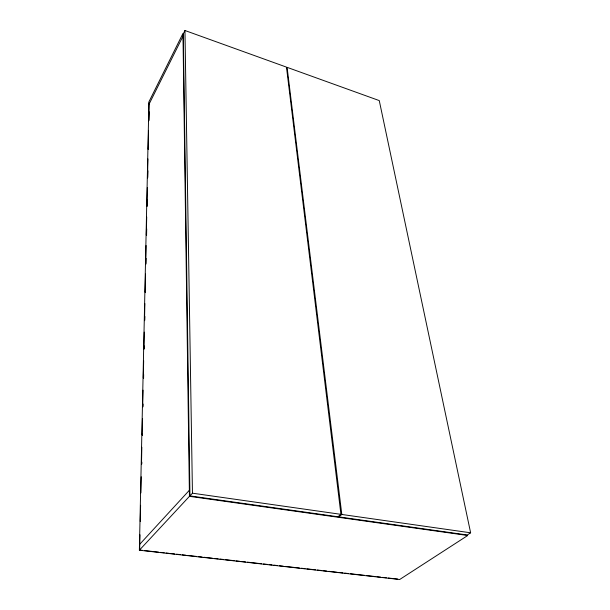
<?xml version="1.0" encoding="UTF-8"?>
<svg xmlns="http://www.w3.org/2000/svg" width="610" height="610" viewBox="0 0 610 610"><rect width="100%" height="100%" fill="white"/><g stroke="black" fill="none" stroke-linecap="round" stroke-linejoin="round"><path stroke-width="0.91" d="M139.37 550.22L148.924 101.84L182.962 33.466L189.443 496.334L139.37 550.22L399.68 579.5L467.74 535.488L189.443 496.334M142.496 550.342L139.667 550.022L139.987 534.802M140.269 521.474L140.605 505.301M140.872 492.926L141.215 476.745M141.474 464.378L141.833 447.252M142.092 434.877L142.435 418.696M142.702 406.329L143.037 390.148M143.304 377.781L143.663 360.647M143.907 349.233L144.265 332.099M144.509 320.685L144.867 303.551M145.111 292.129L145.493 274.05M145.714 263.581L146.095 245.502M146.316 235.033L146.697 216.954M146.918 206.485L147.323 187.453M147.521 177.937L147.925 158.905M148.123 149.389L148.527 130.357M148.726 120.841L149.107 102.754M141.794 463.989L141.833 462.09M142.389 435.433L142.427 433.535M142.984 406.878L143.045 404.026M143.579 378.322L143.663 374.517M144.196 348.813L144.257 345.962M144.791 320.258L144.875 316.453M145.371 292.655L145.493 286.944M145.965 264.099L146.087 258.388M146.56 235.544L146.705 228.88M147.178 206.035L147.315 199.371M147.773 177.479L147.917 170.815M148.375 148.924L148.535 141.306M148.97 120.368L149.145 111.798M184.952 30.5L183.305 33.809L189.946 495.899L337.925 516.754L340.937 514.337L286.479 67.123L184.952 30.5L192.455 493.193L189.946 495.899M148.87 104.546L183 36.165M139.492 544.547L189.359 490.28M341.813 514.459L338.802 516.876L467.268 534.978L470.63 532.804L379.26 100.589L287.096 67.344L341.813 514.459L470.63 532.804M144.387 550.555L158.57 552.149M160.46 552.363L164.243 552.79M166.126 553.003L168.962 553.323M170.853 553.537L174.635 553.964M176.526 554.177L180.308 554.597M182.199 554.81L185.981 555.237M187.865 555.451L196.374 556.411M198.265 556.625L202.047 557.044M203.938 557.258L212.44 558.219M214.331 558.432L218.113 558.859M220.004 559.073L223.786 559.492M225.677 559.705L234.179 560.666M236.07 560.88L239.852 561.307M241.743 561.52L245.525 561.94M247.416 562.153L261.591 563.754M263.482 563.96L267.264 564.387M269.155 564.601L271.991 564.921M273.882 565.134L277.657 565.562M279.548 565.775L283.33 566.202M285.221 566.408L299.403 568.009M301.287 568.223L305.069 568.642M306.96 568.855L315.469 569.816M317.36 570.03L321.142 570.457M323.025 570.67L326.808 571.09M328.698 571.303L337.208 572.264M339.099 572.477L342.881 572.904M344.764 573.118L348.546 573.537M350.437 573.751L364.62 575.352M366.511 575.566L375.013 576.519M376.904 576.732L380.686 577.159M382.577 577.373L386.359 577.8M388.25 578.013L397.697 579.073M192.455 493.193L340.937 514.337"/></g></svg>
